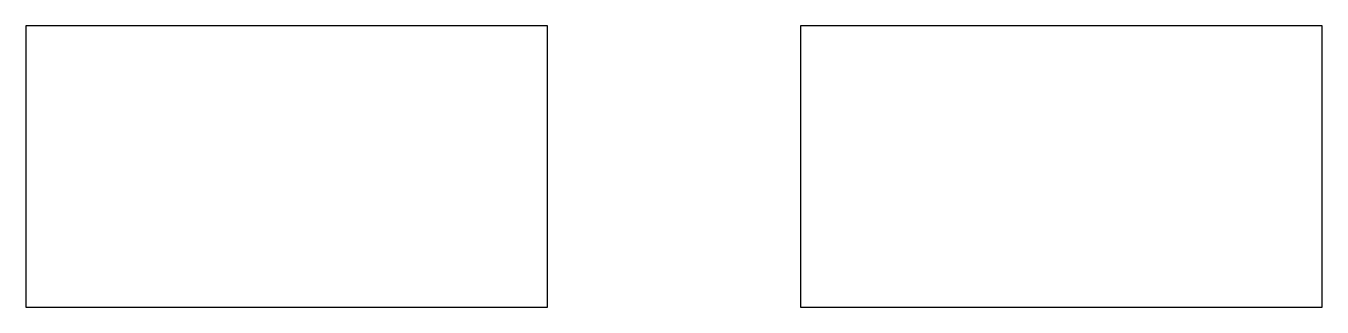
# Model space of a CAD drawing. Header units: millimetres. Extents: x 130 to 212, y -71.2 to -53.4.
import ezdxf

# ---------------------------------------------------------------- set-up
doc = ezdxf.new("R2010")
doc.units = ezdxf.units.MM

msp = doc.modelspace()

# ---------------------------------------------------------------- linework, layer by layer
for p, q in [((130, -53.3945), (130, -71.1745)), ((163, -53.3945), (130, -53.3945)), ((163, -71.1745), (163, -53.3945)), ((212, -53.3945), (179, -53.3945)), ((179, -53.3945), (179, -71.1745)), ((212, -71.1745), (212, -53.3945)), ((130, -71.1745), (163, -71.1745)), ((179, -71.1745), (212, -71.1745))]:
    msp.add_line(p, q)

doc.saveas('drawing.dxf')
